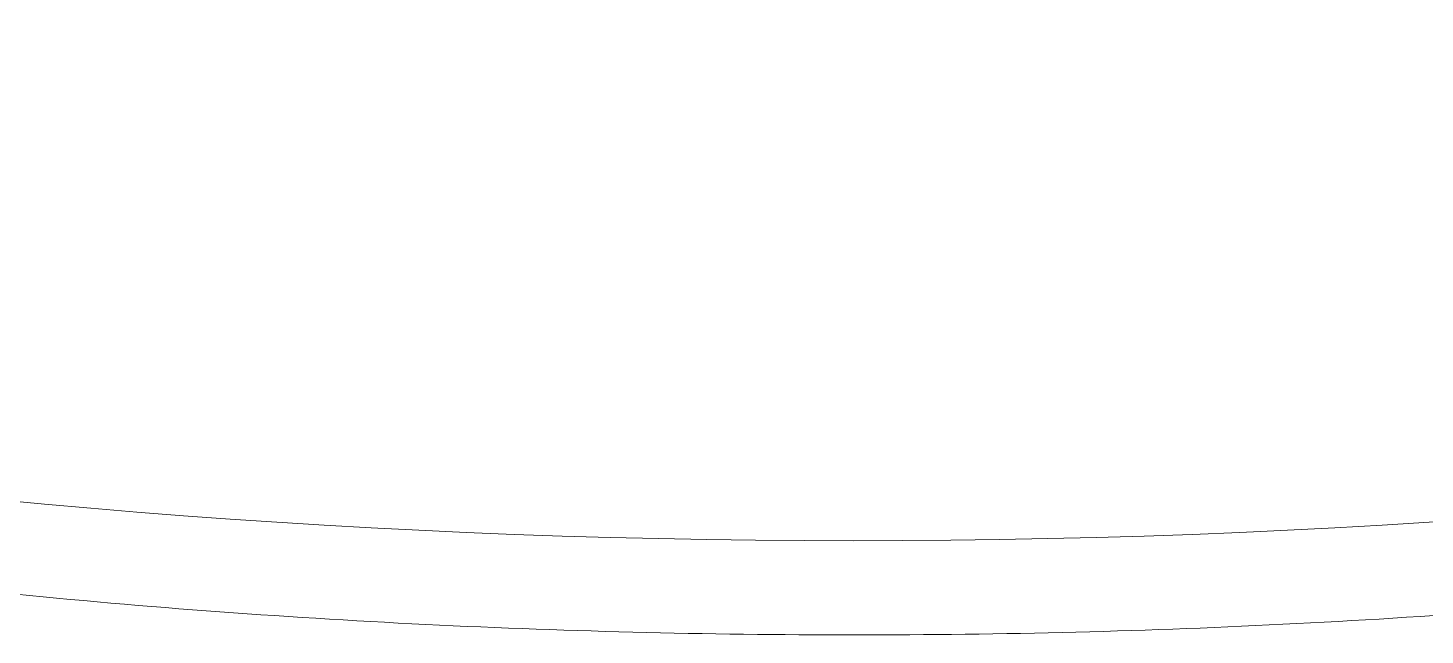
# Model space of a CAD drawing. Header units: millimetres. Extents: x 17284 to 19660, y -6011 to -2651.
# Drawn here: x 18038.68 to 18059.82, y -3517.33 to -3508.15 of the extents above; entities that cross this region are included whole.
import ezdxf

# ---------------------------------------------------------------- set-up
doc = ezdxf.new("R2010")
doc.units = ezdxf.units.MM

msp = doc.modelspace()

# ---------------------------------------------------------------- linework, layer by layer
at = {"linetype": 'Continuous', "lineweight": 13}
msp.add_ellipse((18051.164, -3491.705, 0), major_axis=(-57.254, 0), ratio=0.422618, start_param=0.000073, end_param=3.141541, dxfattribs=at)
at = {"linetype": 'Continuous', "lineweight": 18}
msp.add_open_spline([(17993.934, -3491.62, 0), (17993.921, -3491.943, 0), (17993.926, -3492.784, 0), (17994.123, -3494.141, 0), (17994.526, -3495.678, 0), (17995.127, -3497.194, 0), (17995.921, -3498.688, 0), (17996.91, -3500.157, 0), (17998.094, -3501.598, 0), (17999.472, -3503.003, 0), (18001.039, -3504.366, 0), (18002.786, -3505.68, 0), (18004.704, -3506.938, 0), (18006.784, -3508.137, 0), (18009.016, -3509.271, 0), (18011.39, -3510.34, 0), (18013.898, -3511.34, 0), (18016.531, -3512.269, 0), (18019.28, -3513.126, 0), (18022.136, -3513.908, 0), (18025.089, -3514.614, 0), (18028.129, -3515.242, 0), (18031.246, -3515.79, 0), (18034.43, -3516.257, 0), (18037.67, -3516.642, 0), (18040.956, -3516.943, 0), (18044.276, -3517.16, 0), (18047.619, -3517.293, 0), (18050.974, -3517.34, 0), (18054.329, -3517.303, 0), (18057.674, -3517.18, 0), (18060.996, -3516.972, 0), (18064.284, -3516.68, 0), (18067.529, -3516.305, 0), (18070.717, -3515.848, 0), (18073.84, -3515.31, 0), (18076.886, -3514.692, 0), (18079.846, -3513.996, 0), (18082.709, -3513.224, 0), (18085.467, -3512.378, 0), (18088.109, -3511.459, 0), (18090.629, -3510.47, 0), (18093.016, -3509.412, 0), (18095.264, -3508.287, 0), (18097.364, -3507.096, 0), (18099.309, -3505.842, 0), (18101.09, -3504.526, 0), (18102.698, -3503.151, 0), (18104.124, -3501.721, 0), (18105.358, -3500.24, 0), (18106.391, -3498.718, 0), (18107.217, -3497.165, 0), (18107.832, -3495.592, 0), (18108.235, -3494.011, 0), (18108.395, -3492.711, 0), (18108.418, -3491.945, 0), (18108.418, -3491.705, 0)], degree=3, knots=[0, 0, 0, 0, 0.010809, 0.028256, 0.045745, 0.063412, 0.081356, 0.099627, 0.118222, 0.137091, 0.15616, 0.175349, 0.194596, 0.213851, 0.233083, 0.252282, 0.271444, 0.290568, 0.309658, 0.328716, 0.347746, 0.366753, 0.385739, 0.404708, 0.423664, 0.442608, 0.461544, 0.480475, 0.499402, 0.518328, 0.537255, 0.556185, 0.57512, 0.594063, 0.613017, 0.631983, 0.650966, 0.669968, 0.688993, 0.708045, 0.727129, 0.746247, 0.765406, 0.784606, 0.803851, 0.823136, 0.842454, 0.861777, 0.881057, 0.900228, 0.919205, 0.937901, 0.956254, 0.974254, 0.991954, 1, 1, 1, 1], dxfattribs=at)

doc.saveas('drawing.dxf')
